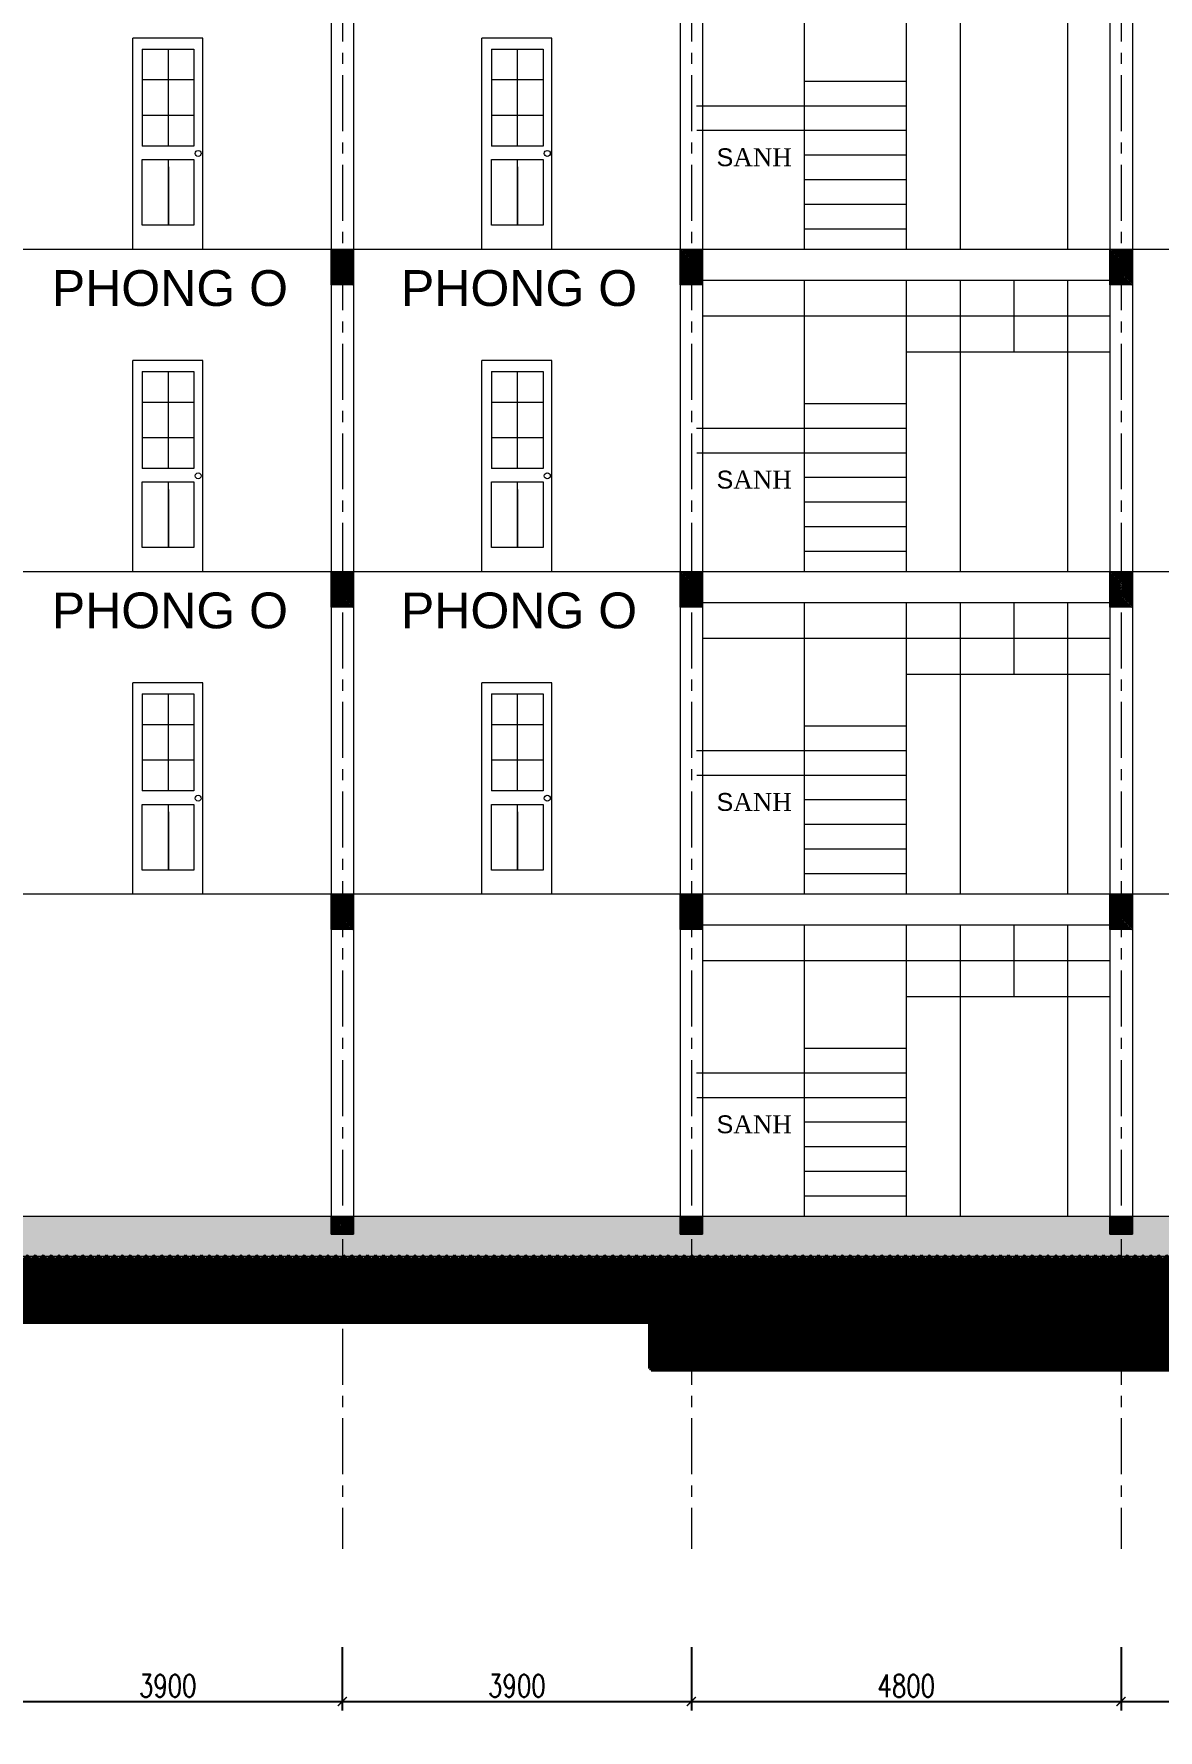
# Model space of a CAD drawing. Header units: millimetres. Extents: x 0 to 8478784, y 0 to 684185.
# Drawn here: x 4060857 to 4073415, y 427300 to 446242 of the extents above; entities that cross this region are included whole.
import ezdxf

# ---------------------------------------------------------------- set-up
doc = ezdxf.new("R2010")
doc.units = ezdxf.units.MM
doc.header["$LTSCALE"] = 5000
doc.header["$MEASUREMENT"] = 0
doc.header["$PDMODE"] = 1
doc.header["$PDSIZE"] = -2
doc.linetypes.add('CENTER', pattern=[2, 1.25, -0.25, 0.25, -0.25])
for name, color, linetype, lineweight in [('00-XM.Dim', 8, 'Continuous', 15), ('00-XMT.Axes', 22, 'CENTER', 15), ('02-XMT.Beams', 94, 'Continuous', 25), ('net thay', 7, 'Continuous', 15)]:
    doc.layers.add(name, color=color, linetype=linetype, lineweight=lineweight)
doc.styles.add('S1', font='VHARIAL.TTF', dxfattribs={"height": 200})
doc.styles.add('vnsimli 0.7', font='vnsimli.shx', dxfattribs={"width": 0.75})
doc.dimstyles.new('XMT 1-1-100', dxfattribs={"dimscale": 100, "dimtxt": 2.5, "dimasz": 1, "dimexe": 1, "dimexo": 0, "dimgap": 0.5, "dimtad": 1, "dimdec": 0, "dimzin": 0, "dimdsep": 46, "dimtxsty": 'vnsimli 0.7', "dimblk": 'ARCHTICK', "dimcen": 1.5, "dimdle": 1, "dimclrd": 8, "dimclre": 8, "dimclrt": 116, "dimadec": 0, "dimazin": 0, "dimtfac": 1, "dimtdec": 0, "dimtofl": 0, "dimtmove": 0, "dimatfit": 3, "dimfxl": 0.18, "dimtolj": 1, "dimtzin": 0, "dimarcsym": 0})

# ---------------------------------------------------------------- blocks, each defined once
blk = doc.blocks.new('_ArchTick')
at = {"color": 0, "linetype": 'ByBlock', "const_width": 0.15}
blk.add_lwpolyline([(-0.5, -0.5), (0.5, 0.5)], dxfattribs=at)
blk = doc.blocks.new('*D268')
at = {"layer": '00-XM.Dim', "color": 8, "linetype": 'Continuous', "lineweight": -2, "transparency": 16777216}
for p, q in [((4060402, 428225), (4060402, 427519)), ((4064302, 428225), (4064302, 427519)), ((4060302, 427619), (4064402, 427619))]:
    blk.add_line(p, q, dxfattribs=at)
at = {"layer": 'Defpoints', "color": 0, "linetype": 'Continuous', "lineweight": 100, "transparency": 16777216}
for p in [(4060402, 428225), (4064302, 428225), (4064302, 427619)]:
    blk.add_point(p, dxfattribs=at)
at = {"layer": '00-XM.Dim', "color": 8, "linetype": 'Continuous', "lineweight": -2, "transparency": 16777216, "xscale": 100, "yscale": 100, "zscale": 100, "rotation": 180}
blk.add_blockref('_ArchTick', (4060402, 427619), dxfattribs=at)
at = {"layer": '00-XM.Dim', "color": 8, "linetype": 'Continuous', "lineweight": -2, "transparency": 16777216, "xscale": 100, "yscale": 100, "zscale": 100}
blk.add_blockref('_ArchTick', (4064302, 427619), dxfattribs=at)
at = {"layer": '00-XM.Dim', "color": 116, "linetype": 'Continuous', "lineweight": 15, "transparency": 16777216, "insert": (4062352, 427794), "char_height": 250, "attachment_point": 5, "style": 'vnsimli 0.7'}
blk.add_mtext('\\A1;3900', dxfattribs=at)
blk = doc.blocks.new('*D269')
at = {"layer": '00-XM.Dim', "color": 8, "linetype": 'Continuous', "lineweight": -2, "transparency": 16777216}
for p, q in [((4064302, 428225), (4064302, 427519)), ((4068202, 428225), (4068202, 427519)), ((4064202, 427619), (4068302, 427619))]:
    blk.add_line(p, q, dxfattribs=at)
at = {"layer": 'Defpoints', "color": 0, "linetype": 'Continuous', "lineweight": 100, "transparency": 16777216}
for p in [(4064302, 428225), (4068202, 428225), (4068202, 427619)]:
    blk.add_point(p, dxfattribs=at)
at = {"layer": '00-XM.Dim', "color": 8, "linetype": 'Continuous', "lineweight": -2, "transparency": 16777216, "xscale": 100, "yscale": 100, "zscale": 100, "rotation": 180}
blk.add_blockref('_ArchTick', (4064302, 427619), dxfattribs=at)
at = {"layer": '00-XM.Dim', "color": 8, "linetype": 'Continuous', "lineweight": -2, "transparency": 16777216, "xscale": 100, "yscale": 100, "zscale": 100}
blk.add_blockref('_ArchTick', (4068202, 427619), dxfattribs=at)
at = {"layer": '00-XM.Dim', "color": 116, "linetype": 'Continuous', "lineweight": 15, "transparency": 16777216, "insert": (4066252, 427794), "char_height": 250, "attachment_point": 5, "style": 'vnsimli 0.7'}
blk.add_mtext('\\A1;3900', dxfattribs=at)
blk = doc.blocks.new('*D270')
at = {"layer": '00-XM.Dim', "color": 8, "linetype": 'Continuous', "lineweight": -2, "transparency": 16777216}
for p, q in [((4068202, 428225), (4068202, 427519)), ((4073002, 428225), (4073002, 427519)), ((4068102, 427619), (4073102, 427619))]:
    blk.add_line(p, q, dxfattribs=at)
at = {"layer": 'Defpoints', "color": 0, "linetype": 'Continuous', "lineweight": 100, "transparency": 16777216}
for p in [(4068202, 428225), (4073002, 428225), (4073002, 427619)]:
    blk.add_point(p, dxfattribs=at)
at = {"layer": '00-XM.Dim', "color": 8, "linetype": 'Continuous', "lineweight": -2, "transparency": 16777216, "xscale": 100, "yscale": 100, "zscale": 100, "rotation": 180}
blk.add_blockref('_ArchTick', (4068202, 427619), dxfattribs=at)
at = {"layer": '00-XM.Dim', "color": 8, "linetype": 'Continuous', "lineweight": -2, "transparency": 16777216, "xscale": 100, "yscale": 100, "zscale": 100}
blk.add_blockref('_ArchTick', (4073002, 427619), dxfattribs=at)
at = {"layer": '00-XM.Dim', "color": 116, "linetype": 'Continuous', "lineweight": 15, "transparency": 16777216, "insert": (4070602, 427794), "char_height": 250, "attachment_point": 5, "style": 'vnsimli 0.7'}
blk.add_mtext('\\A1;4800', dxfattribs=at)
blk = doc.blocks.new('*D271')
at = {"layer": '00-XM.Dim', "color": 8, "linetype": 'Continuous', "lineweight": -2, "transparency": 16777216}
for p, q in [((4073002, 428225), (4073002, 427519)), ((4076902, 428225), (4076902, 427519)), ((4072902, 427619), (4077002, 427619))]:
    blk.add_line(p, q, dxfattribs=at)
at = {"layer": 'Defpoints', "color": 0, "linetype": 'Continuous', "lineweight": 100, "transparency": 16777216}
for p in [(4073002, 428225), (4076902, 428225), (4076902, 427619)]:
    blk.add_point(p, dxfattribs=at)
at = {"layer": '00-XM.Dim', "color": 8, "linetype": 'Continuous', "lineweight": -2, "transparency": 16777216, "xscale": 100, "yscale": 100, "zscale": 100, "rotation": 180}
blk.add_blockref('_ArchTick', (4073002, 427619), dxfattribs=at)
at = {"layer": '00-XM.Dim', "color": 8, "linetype": 'Continuous', "lineweight": -2, "transparency": 16777216, "xscale": 100, "yscale": 100, "zscale": 100}
blk.add_blockref('_ArchTick', (4076902, 427619), dxfattribs=at)
at = {"layer": '00-XM.Dim', "color": 116, "linetype": 'Continuous', "lineweight": 15, "transparency": 16777216, "insert": (4074952, 427794), "char_height": 250, "attachment_point": 5, "style": 'vnsimli 0.7'}
blk.add_mtext('\\A1;3900', dxfattribs=at)

msp = doc.modelspace()

# ---------------------------------------------------------------- hatches: boundary and pattern name
at = {"layer": '02-XMT.Beams', "linetype": 'ByBlock', "lineweight": 15}
h = msp.add_hatch(dxfattribs=at)
h.set_pattern_fill('ANSI31', color=256, scale=100, style=0)
h.set_pattern_definition([(45, (2183620.454, 78208.525), (-8.838834765, 8.838834765), [])])
h.paths.add_polyline_path([(4064177.5, 443438.8), (4064177.5, 443838.8), (4064427.5, 443838.8), (4064427.5, 443438.8)])
h = msp.add_hatch(dxfattribs=at)
h.set_pattern_fill('ANSI31', color=256, scale=100, style=0)
h.set_pattern_definition([(45, (2187520.454, 78208.525), (-8.838834765, 8.838834765), [])])
h.paths.add_polyline_path([(4068077.5, 443438.8), (4068077.5, 443838.8), (4068327.5, 443838.8), (4068327.5, 443438.8)])
h = msp.add_hatch(dxfattribs=at)
h.set_pattern_fill('ANSI31', color=256, scale=100, style=0)
h.set_pattern_definition([(45, (2192320.454, 78208.525), (-8.838834765, 8.838834765), [])])
h.paths.add_polyline_path([(4072877.5, 443438.8), (4072877.5, 443838.8), (4073127.5, 443838.8), (4073127.5, 443438.8)])
h = msp.add_hatch(dxfattribs=at)
h.set_pattern_fill('ANSI31', color=256, scale=100, style=0)
h.set_pattern_definition([(45, (2183620.454, 74608.525), (-8.838834765, 8.838834765), [])])
h.paths.add_polyline_path([(4064177.5, 439838.8), (4064177.5, 440238.8), (4064427.5, 440238.8), (4064427.5, 439838.8)])
h = msp.add_hatch(dxfattribs=at)
h.set_pattern_fill('ANSI31', color=256, scale=100, style=0)
h.set_pattern_definition([(45, (2187520.454, 74608.525), (-8.838834765, 8.838834765), [])])
h.paths.add_polyline_path([(4068077.5, 439838.8), (4068077.5, 440238.8), (4068327.5, 440238.8), (4068327.5, 439838.8)])
h = msp.add_hatch(dxfattribs=at)
h.set_pattern_fill('ANSI31', color=256, scale=100, style=0)
h.set_pattern_definition([(45, (2192320.454, 74608.525), (-8.838834765, 8.838834765), [])])
h.paths.add_polyline_path([(4072877.5, 439838.8), (4072877.5, 440238.8), (4073127.5, 440238.8), (4073127.5, 439838.8)])
h = msp.add_hatch(dxfattribs=at)
h.set_pattern_fill('ANSI31', color=256, scale=100, style=0)
h.set_pattern_definition([(45, (2183620.454, 71008.525), (-8.838834765, 8.838834765), [])])
h.paths.add_polyline_path([(4064177.5, 436238.8), (4064177.5, 436638.8), (4064427.5, 436638.8), (4064427.5, 436238.8)])
h = msp.add_hatch(dxfattribs=at)
h.set_pattern_fill('ANSI31', color=256, scale=100, style=0)
h.set_pattern_definition([(45, (2187520.454, 71008.525), (-8.838834765, 8.838834765), [])])
h.paths.add_polyline_path([(4068077.5, 436238.8), (4068077.5, 436638.8), (4068327.5, 436638.8), (4068327.5, 436238.8)])
h = msp.add_hatch(dxfattribs=at)
h.set_pattern_fill('ANSI31', color=256, scale=100, style=0)
h.set_pattern_definition([(45, (2192320.454, 71008.525), (-8.838834765, 8.838834765), [])])
h.paths.add_polyline_path([(4072877.5, 436238.8), (4072877.5, 436638.8), (4073127.5, 436638.8), (4073127.5, 436238.8)])
at = {"layer": '02-XMT.Beams', "lineweight": 100}
h = msp.add_hatch(dxfattribs=at)
h.set_pattern_fill('AR-CONC', color=256, scale=25, style=0)
h.set_pattern_definition([(50, (-46092.5, -281251), (179.3150457, -15.688034), [18.75, -206.25]), (355, (-46092.5, -281251), (-34.687833, 188.0480334), [15, -165]), (100.4514, (-46077.56, -281252.3), (144.6273454, 172.3598855), [15.9350475, -175.285528]), (46.1842, (-46092.5, -281201), (266.810262, -41.379754), [28.125, -309.375]), (96.6356, (-46070.27, -281204.45), (233.665676, 243.529468), [23.902572, -262.92825]), (351.1842, (-46092.5, -281201), (233.665486, 243.52965), [22.5, -247.5]), (21, (-46067.5, -281213.5), (149.226763, -100.6547227), [18.75, -206.25]), (326, (-46067.5, -281213.5), (60.828833, 181.287511), [15, -165]), (71.4514, (-46055.06, -281221.89), (210.055657, 80.632624), [15.9350475, -175.285528]), (37.5, (-46092.5, -281251), (3.0399638, 83.2234635), [0, -163, 0, -167.5, 0, -165.625]), (7.5, (-46092.5, -281251), (65.7673844, 98.602928), [0, -95.5, 0, -159.25, 0, -63.125]), (327.5, (-46148.25, -281251), (133.455609, -5.6387179), [0, -62.5, 0, -195, 0, -258.75]), (317.5, (-46173.25, -281251), (145.7965423, 25.0262456), [0, -81.25, 0, -129.5, 0, -183.75])])
h.paths.add_polyline_path([(4028032.5, 432838.8), (4027907.5, 432838.8), (4027907.5, 433038.8), (4024257.5, 433038.8), (4024257.5, 432838.8), (4024132.5, 432838.8), (4024132.5, 432588.8), (4028032.5, 432588.8)])
h.paths.add_polyline_path([(4031807.5, 433038.8), (4028157.5, 433038.8), (4028157.5, 432838.8), (4028032.5, 432838.8), (4028032.5, 432588.8), (4031932.5, 432588.8), (4031932.5, 432838.8), (4031807.5, 432838.8)])
h.paths.add_polyline_path([(4036732.5, 432838.8), (4036607.5, 432838.8), (4036607.5, 433038.8), (4032057.5, 433038.8), (4032057.5, 432838.8), (4031932.5, 432838.8), (4031932.5, 432588.8), (4036732.5, 432588.8)])
h.paths.add_polyline_path([(4040632.5, 432838.8), (4040507.5, 432838.8), (4040507.5, 433038.8), (4036857.5, 433038.8), (4036857.5, 432838.8), (4036732.5, 432838.8), (4036732.5, 432588.8), (4040632.5, 432588.8)])
h.paths.add_polyline_path([(4044532.5, 432838.8), (4044407.5, 432838.8), (4044407.5, 433038.8), (4040757.5, 433038.8), (4040757.5, 432838.8), (4040632.5, 432838.8), (4040632.5, 432588.8), (4044532.5, 432588.8)])
h.paths.add_polyline_path([(4048432.5, 432838.8), (4048307.5, 432838.8), (4048307.5, 433038.8), (4044657.5, 433038.8), (4044657.5, 432838.8), (4044532.5, 432838.8), (4044532.5, 432588.8), (4048432.5, 432588.8)])
h.paths.add_polyline_path([(4052207.5, 433038.8), (4048557.5, 433038.8), (4048557.5, 432838.8), (4048432.5, 432838.8), (4048432.5, 432588.8), (4052332.5, 432588.8), (4052332.5, 432838.8), (4052207.5, 432838.8)])
h.paths.add_polyline_path([(4056377.5, 433038.8), (4052727.5, 433038.8), (4052727.5, 432838.8), (4052602.5, 432838.8), (4052602.5, 432588.8), (4056502.5, 432588.8), (4056502.5, 432838.8), (4056377.5, 432838.8)])
h.paths.add_polyline_path([(4060277.5, 433038.8), (4056627.5, 433038.8), (4056627.5, 432838.8), (4056502.5, 432838.8), (4056502.5, 432588.8), (4060402.5, 432588.8), (4060402.5, 432838.8), (4060277.5, 432838.8)])
h.paths.add_polyline_path([(4064302.5, 432838.8), (4064177.5, 432838.8), (4064177.5, 433038.8), (4060527.5, 433038.8), (4060527.5, 432838.8), (4060402.5, 432838.8), (4060402.5, 432588.8), (4064302.5, 432588.8)])
h.paths.add_polyline_path([(4068077.5, 433038.8), (4064427.5, 433038.8), (4064427.5, 432838.8), (4064302.5, 432838.8), (4064302.5, 432588.8), (4068202.5, 432588.8), (4068202.5, 432838.8), (4068077.5, 432838.8)])
h.paths.add_polyline_path([(4073002.5, 432838.8), (4072877.5, 432838.8), (4072877.5, 433038.8), (4068327.5, 433038.8), (4068327.5, 432838.8), (4068202.5, 432838.8), (4068202.5, 432588.8), (4073002.5, 432588.8)])
h.paths.add_polyline_path([(4076902.5, 432838.8), (4076777.5, 432838.8), (4076777.5, 433038.8), (4073127.5, 433038.8), (4073127.5, 432838.8), (4073002.5, 432838.8), (4073002.5, 432588.8), (4076902.5, 432588.8)])
h.paths.add_polyline_path([(4080802.5, 432838.8), (4080677.5, 432838.8), (4080677.5, 433038.8), (4077027.5, 433038.8), (4077027.5, 432838.8), (4076902.5, 432838.8), (4076902.5, 432588.8), (4080802.5, 432588.8)])
at = {"layer": '02-XMT.Beams', "linetype": 'ByBlock', "lineweight": 15}
h = msp.add_hatch(dxfattribs=at)
h.set_pattern_fill('ANSI31', color=256, scale=100, style=0)
h.set_pattern_definition([(45, (2183608.208, 70276.688), (-8.838834765, 8.838834765), [])])
h.paths.add_polyline_path([(4064177.5, 432838.8), (4064177.5, 433038.8), (4064427.5, 433038.8), (4064427.5, 432838.8)])
h = msp.add_hatch(dxfattribs=at)
h.set_pattern_fill('ANSI31', color=256, scale=100, style=0)
h.set_pattern_definition([(45, (2187508.208, 70276.688), (-8.838834765, 8.838834765), [])])
h.paths.add_polyline_path([(4068077.5, 432838.8), (4068077.5, 433038.8), (4068327.5, 433038.8), (4068327.5, 432838.8)])
h = msp.add_hatch(dxfattribs=at)
h.set_pattern_fill('ANSI31', color=256, scale=100, style=0)
h.set_pattern_definition([(45, (2192308.208, 70276.688), (-8.838834765, 8.838834765), [])])
h.paths.add_polyline_path([(4072877.5, 432838.8), (4072877.5, 433038.8), (4073127.5, 433038.8), (4073127.5, 432838.8)])
at = {"layer": '02-XMT.Beams', "lineweight": 100}
h = msp.add_hatch(dxfattribs=at)
h.set_pattern_fill('ANSI37', color=256, scale=500, style=0)
h.set_pattern_definition([(45, (-46092.5, -281251), (-44.1941738, 44.1941738), []), (135, (-46092.5, -281251), (-44.1941738, -44.1941738), [])])
h.paths.add_polyline_path([(4024132.5, 432588.8), (4024007.5, 432588.8), (4023214, 432588.8), (4023214, 431864.5), (4024132.5, 431864.5)])
h.paths.add_polyline_path([(4028032.5, 432588.8), (4024132.5, 432588.8), (4024132.5, 431864.5), (4028032.5, 431864.5)])
h.paths.add_polyline_path([(4031932.5, 432588.8), (4028032.5, 432588.8), (4028032.5, 431864.5), (4031543.5, 431864.5), (4031543.5, 431309), (4031932.5, 431309)])
h.paths.add_polyline_path([(4036732.5, 432588.8), (4031932.5, 432588.8), (4031932.5, 431309), (4036732.5, 431309)])
h.paths.add_polyline_path([(4040632.5, 432588.8), (4036732.5, 432588.8), (4036732.5, 431309), (4037495.5, 431309), (4037495.5, 431869.5), (4040632.5, 431869.5)])
h.paths.add_polyline_path([(4044532.5, 432588.8), (4040632.5, 432588.8), (4040632.5, 431869.5), (4044532.5, 431869.5)])
h.paths.add_polyline_path([(4048432.5, 432588.8), (4044532.5, 432588.8), (4044532.5, 431869.5), (4048432.5, 431869.5)])
h.paths.add_polyline_path([(4052332.5, 432588.8), (4048432.5, 432588.8), (4048432.5, 431869.5), (4052332.5, 431869.5)])
h.paths.add_polyline_path([(4056502.5, 432588.8), (4052602.5, 432588.8), (4052602.5, 431869.5), (4056502.5, 431869.5)])
h.paths.add_polyline_path([(4060402.5, 432588.8), (4056502.5, 432588.8), (4056502.5, 431869.5), (4060402.5, 431869.5)])
h.paths.add_polyline_path([(4064302.5, 432588.8), (4060402.5, 432588.8), (4060402.5, 431869.5), (4064302.5, 431869.5)])
h.paths.add_polyline_path([(4068202.5, 432588.8), (4064302.5, 432588.8), (4064302.5, 431869.5), (4067752.5, 431869.5), (4067752.5, 431338), (4068202.5, 431338)])
h.paths.add_polyline_path([(4073002.5, 432588.8), (4068202.5, 432588.8), (4068202.5, 431338), (4073002.5, 431338)])
h.paths.add_polyline_path([(4076902.5, 432588.8), (4073002.5, 432588.8), (4073002.5, 431338), (4073791, 431338), (4073791, 431908.5), (4076902.5, 431908.5)])
h.paths.add_polyline_path([(4080802.5, 432588.8), (4076902.5, 432588.8), (4076902.5, 431908.5), (4080802.5, 431908.5)])
h.paths.add_polyline_path([(4081724, 432589.5), (4080927.5, 432589.5), (4080927.5, 432588.8), (4080802.5, 432588.8), (4080802.5, 431908.5), (4081724, 431908.5)])

# ---------------------------------------------------------------- linework, layer by layer
at = {"layer": '00-XMT.Axes', "color": 8, "linetype": 'CENTER', "lineweight": 15, "ltscale": 0.1}
for p, q in [((4064302.5, 466781.4), (4064302.5, 429323.8)), ((4068202.5, 466781.4), (4068202.5, 429323.8)), ((4073002.5, 466781.4), (4073002.5, 429323.8)), ((4021614.5, 443838.8), (4081372.8, 443838.8)), ((4021614.5, 440238.8), (4081372.8, 440238.8)), ((4021614.5, 436638.8), (4081372.8, 436638.8)), ((4021614.5, 433038.8), (4081372.8, 433038.8))]:
    msp.add_line(p, q, dxfattribs=at)
at = {"layer": '02-XMT.Beams', "linetype": 'ByBlock', "lineweight": 15}
for p, q in [((4064177.5, 461888.8), (4064177.5, 433038.8)), ((4064427.5, 461888.8), (4064427.5, 433038.8)), ((4068077.5, 461888.8), (4068077.5, 433038.8)), ((4068327.5, 461888.8), (4068327.5, 433038.8)), ((4072877.5, 461888.8), (4072877.5, 433038.8)), ((4073127.5, 461888.8), (4073127.5, 433038.8)), ((4069465, 443838.8), (4069465, 447088.8)), ((4070602.5, 447088.8), (4070602.5, 443838.8)), ((4071202.5, 447088.8), (4071202.5, 443838.8)), ((4072402.5, 447088.8), (4072402.5, 443838.8)), ((4061962.5, 443838.8), (4061962.5, 446195.5)), ((4062742.5, 446195.5), (4061962.5, 446195.5)), ((4062742.5, 443838.8), (4062742.5, 446195.5)), ((4065862.5, 443838.8), (4065862.5, 446195.5)), ((4066642.5, 446195.5), (4065862.5, 446195.5)), ((4066642.5, 443838.8), (4066642.5, 446195.5)), ((4062067.1, 446070.6), (4062644.6, 446070.6)), ((4062067.1, 446070.6), (4062067.1, 444988.6)), ((4062359.8, 444988.6), (4062359.8, 446070.6)), ((4062644.6, 446070.6), (4062644.6, 444988.6)), ((4065967.1, 446070.6), (4066544.6, 446070.6)), ((4065967.1, 446070.6), (4065967.1, 444988.6)), ((4066259.8, 444988.6), (4066259.8, 446070.6)), ((4066544.6, 446070.6), (4066544.6, 444988.6)), ((4062067.1, 445731.4), (4062644.6, 445731.4)), ((4065967.1, 445731.4), (4066544.6, 445731.4)), ((4070602.5, 445711.2), (4069465, 445711.2)), ((4069465, 445436.6), (4068258.8, 445436.6)), ((4070602.5, 445436.6), (4069465, 445436.6)), ((4062067.1, 445334), (4062644.6, 445334)), ((4065967.1, 445334), (4066544.6, 445334)), ((4069465, 445161.9), (4068260.8, 445161.9)), ((4070602.5, 445161.9), (4069465, 445161.9)), ((4062644.6, 444988.6), (4062067.1, 444988.6)), ((4066544.6, 444988.6), (4065967.1, 444988.6)), ((4062067.1, 444838.3), (4062644.6, 444838.3)), ((4062067.1, 444104.9), (4062067.1, 444838.3)), ((4062359.8, 444104.9), (4062359.8, 444838.3)), ((4062644.6, 444838.3), (4062644.6, 444104.9)), ((4065967.1, 444838.3), (4066544.6, 444838.3)), ((4065967.1, 444104.9), (4065967.1, 444838.3)), ((4066259.8, 444104.9), (4066259.8, 444838.3)), ((4066544.6, 444838.3), (4066544.6, 444104.9)), ((4070602.5, 444887.3), (4069465, 444887.3)), ((4062359.8, 444756.1), (4062359.8, 444104.9)), ((4066259.8, 444756.1), (4066259.8, 444104.9)), ((4070602.5, 444612.7), (4069465, 444612.7)), ((4070602.5, 444338), (4069465, 444338)), ((4062644.6, 444104.9), (4062067.1, 444104.9)), ((4066544.6, 444104.9), (4065967.1, 444104.9)), ((4070602.5, 444063.4), (4069465, 444063.4)), ((4024007.5, 443838.8), (4080927.5, 443838.8)), ((4024007.5, 443838.8), (4080927.5, 443838.8)), ((4064177.5, 443838.8), (4064427.5, 443838.8)), ((4064177.5, 443438.8), (4064177.5, 443838.8)), ((4064427.5, 443838.8), (4064427.5, 443438.8)), ((4068077.5, 443838.8), (4068327.5, 443838.8)), ((4068077.5, 443438.8), (4068077.5, 443838.8)), ((4068327.5, 443838.8), (4068327.5, 443438.8)), ((4072877.5, 443838.8), (4073127.5, 443838.8)), ((4072877.5, 443438.8), (4072877.5, 443838.8)), ((4073127.5, 443838.8), (4073127.5, 443438.8)), ((4072877.5, 443488.8), (4068327.5, 443488.8)), ((4072877.5, 443488.8), (4068327.5, 443488.8)), ((4072877.5, 443488.8), (4068327.5, 443488.8)), ((4069465, 440238.8), (4069465, 443488.8)), ((4070602.5, 443488.8), (4070602.5, 440238.8)), ((4071202.5, 443488.8), (4071202.5, 440238.8)), ((4071802.5, 443488.8), (4071802.5, 442688.8)), ((4072402.5, 443488.8), (4072402.5, 440238.8)), ((4064427.5, 443438.8), (4064177.5, 443438.8)), ((4068327.5, 443438.8), (4068077.5, 443438.8)), ((4073127.5, 443438.8), (4072877.5, 443438.8)), ((4072877.5, 443088.8), (4068327.5, 443088.8)), ((4072877.5, 443088.8), (4070602.5, 443088.8)), ((4072877.5, 442688.8), (4070602.5, 442688.8)), ((4061962.5, 440238.8), (4061962.5, 442595.5)), ((4062742.5, 442595.5), (4061962.5, 442595.5)), ((4062742.5, 440238.8), (4062742.5, 442595.5)), ((4065862.5, 440238.8), (4065862.5, 442595.5)), ((4066642.5, 442595.5), (4065862.5, 442595.5)), ((4066642.5, 440238.8), (4066642.5, 442595.5)), ((4062067.1, 442470.6), (4062644.6, 442470.6)), ((4062067.1, 442470.6), (4062067.1, 441388.6)), ((4062359.8, 441388.6), (4062359.8, 442470.6)), ((4062644.6, 442470.6), (4062644.6, 441388.6)), ((4065967.1, 442470.6), (4066544.6, 442470.6)), ((4065967.1, 442470.6), (4065967.1, 441388.6)), ((4066259.8, 441388.6), (4066259.8, 442470.6)), ((4066544.6, 442470.6), (4066544.6, 441388.6)), ((4062067.1, 442131.4), (4062644.6, 442131.4)), ((4065967.1, 442131.4), (4066544.6, 442131.4)), ((4070602.5, 442111.2), (4069465, 442111.2)), ((4069465, 441836.6), (4068258.8, 441836.6)), ((4070602.5, 441836.6), (4069465, 441836.6)), ((4062067.1, 441734), (4062644.6, 441734)), ((4065967.1, 441734), (4066544.6, 441734)), ((4069465, 441561.9), (4068260.8, 441561.9)), ((4070602.5, 441561.9), (4069465, 441561.9)), ((4062644.6, 441388.6), (4062067.1, 441388.6)), ((4066544.6, 441388.6), (4065967.1, 441388.6)), ((4062067.1, 441238.3), (4062644.6, 441238.3)), ((4062067.1, 440504.9), (4062067.1, 441238.3)), ((4062359.8, 440504.9), (4062359.8, 441238.3)), ((4062644.6, 441238.3), (4062644.6, 440504.9)), ((4065967.1, 441238.3), (4066544.6, 441238.3)), ((4065967.1, 440504.9), (4065967.1, 441238.3)), ((4066259.8, 440504.9), (4066259.8, 441238.3)), ((4066544.6, 441238.3), (4066544.6, 440504.9)), ((4070602.5, 441287.3), (4069465, 441287.3)), ((4062359.8, 441156.1), (4062359.8, 440504.9)), ((4066259.8, 441156.1), (4066259.8, 440504.9)), ((4070602.5, 441012.7), (4069465, 441012.7)), ((4070602.5, 440738), (4069465, 440738)), ((4062644.6, 440504.9), (4062067.1, 440504.9)), ((4066544.6, 440504.9), (4065967.1, 440504.9)), ((4070602.5, 440463.4), (4069465, 440463.4)), ((4024007.5, 440238.8), (4080927.5, 440238.8)), ((4024007.5, 440238.8), (4080927.5, 440238.8)), ((4064177.5, 440238.8), (4064427.5, 440238.8)), ((4064177.5, 439838.8), (4064177.5, 440238.8)), ((4064427.5, 440238.8), (4064427.5, 439838.8)), ((4068077.5, 440238.8), (4068327.5, 440238.8)), ((4068077.5, 439838.8), (4068077.5, 440238.8)), ((4068327.5, 440238.8), (4068327.5, 439838.8)), ((4072877.5, 440238.8), (4073127.5, 440238.8)), ((4072877.5, 439838.8), (4072877.5, 440238.8)), ((4073127.5, 440238.8), (4073127.5, 439838.8)), ((4072877.5, 439888.8), (4068327.5, 439888.8)), ((4072877.5, 439888.8), (4068327.5, 439888.8)), ((4072877.5, 439888.8), (4068327.5, 439888.8)), ((4069465, 436638.8), (4069465, 439888.8)), ((4070602.5, 439888.8), (4070602.5, 436638.8)), ((4071202.5, 439888.8), (4071202.5, 436638.8)), ((4071802.5, 439888.8), (4071802.5, 439088.8)), ((4072402.5, 439888.8), (4072402.5, 436638.8)), ((4064427.5, 439838.8), (4064177.5, 439838.8)), ((4068327.5, 439838.8), (4068077.5, 439838.8)), ((4073127.5, 439838.8), (4072877.5, 439838.8)), ((4072877.5, 439488.8), (4068327.5, 439488.8)), ((4072877.5, 439488.8), (4070602.5, 439488.8)), ((4072877.5, 439088.8), (4070602.5, 439088.8)), ((4061962.5, 436638.8), (4061962.5, 438995.5)), ((4062742.5, 438995.5), (4061962.5, 438995.5)), ((4062742.5, 436638.8), (4062742.5, 438995.5)), ((4065862.5, 436638.8), (4065862.5, 438995.5)), ((4066642.5, 438995.5), (4065862.5, 438995.5)), ((4066642.5, 436638.8), (4066642.5, 438995.5)), ((4062067.1, 438870.6), (4062644.6, 438870.6)), ((4062067.1, 438870.6), (4062067.1, 437788.6)), ((4062359.8, 437788.6), (4062359.8, 438870.6)), ((4062644.6, 438870.6), (4062644.6, 437788.6)), ((4065967.1, 438870.6), (4066544.6, 438870.6)), ((4065967.1, 438870.6), (4065967.1, 437788.6)), ((4066259.8, 437788.6), (4066259.8, 438870.6)), ((4066544.6, 438870.6), (4066544.6, 437788.6)), ((4062067.1, 438531.4), (4062644.6, 438531.4)), ((4065967.1, 438531.4), (4066544.6, 438531.4)), ((4070602.5, 438511.2), (4069465, 438511.2)), ((4069465, 438236.6), (4068258.8, 438236.6)), ((4070602.5, 438236.6), (4069465, 438236.6)), ((4062067.1, 438134), (4062644.6, 438134)), ((4065967.1, 438134), (4066544.6, 438134)), ((4069465, 437961.9), (4068260.8, 437961.9)), ((4070602.5, 437961.9), (4069465, 437961.9)), ((4062644.6, 437788.6), (4062067.1, 437788.6)), ((4066544.6, 437788.6), (4065967.1, 437788.6)), ((4062067.1, 437638.3), (4062644.6, 437638.3)), ((4062067.1, 436904.9), (4062067.1, 437638.3)), ((4062359.8, 436904.9), (4062359.8, 437638.3)), ((4062644.6, 437638.3), (4062644.6, 436904.9)), ((4065967.1, 437638.3), (4066544.6, 437638.3)), ((4065967.1, 436904.9), (4065967.1, 437638.3)), ((4066259.8, 436904.9), (4066259.8, 437638.3)), ((4066544.6, 437638.3), (4066544.6, 436904.9)), ((4070602.5, 437687.3), (4069465, 437687.3)), ((4062359.8, 437556.1), (4062359.8, 436904.9)), ((4066259.8, 437556.1), (4066259.8, 436904.9)), ((4070602.5, 437412.7), (4069465, 437412.7)), ((4070602.5, 437138), (4069465, 437138)), ((4062644.6, 436904.9), (4062067.1, 436904.9)), ((4066544.6, 436904.9), (4065967.1, 436904.9)), ((4070602.5, 436863.4), (4069465, 436863.4)), ((4024007.5, 436638.8), (4080927.5, 436638.8)), ((4024007.5, 436638.8), (4080927.5, 436638.8)), ((4064177.5, 436638.8), (4064427.5, 436638.8)), ((4064177.5, 436238.8), (4064177.5, 436638.8)), ((4064427.5, 436638.8), (4064427.5, 436238.8)), ((4068077.5, 436638.8), (4068327.5, 436638.8)), ((4068077.5, 436238.8), (4068077.5, 436638.8)), ((4068327.5, 436638.8), (4068327.5, 436238.8)), ((4072877.5, 436638.8), (4073127.5, 436638.8)), ((4072877.5, 436238.8), (4072877.5, 436638.8)), ((4073127.5, 436638.8), (4073127.5, 436238.8)), ((4072877.5, 436288.8), (4068327.5, 436288.8)), ((4072877.5, 436288.8), (4068327.5, 436288.8)), ((4072877.5, 436288.8), (4068327.5, 436288.8)), ((4069465, 433038.8), (4069465, 436288.8)), ((4070602.5, 436288.8), (4070602.5, 433038.8)), ((4071202.5, 436288.8), (4071202.5, 433038.8)), ((4071802.5, 436288.8), (4071802.5, 435488.8)), ((4072402.5, 436288.8), (4072402.5, 433038.8)), ((4064427.5, 436238.8), (4064177.5, 436238.8)), ((4068327.5, 436238.8), (4068077.5, 436238.8)), ((4073127.5, 436238.8), (4072877.5, 436238.8)), ((4072877.5, 435888.8), (4068327.5, 435888.8)), ((4072877.5, 435888.8), (4070602.5, 435888.8)), ((4072877.5, 435488.8), (4070602.5, 435488.8)), ((4070602.5, 434911.2), (4069465, 434911.2)), ((4069465, 434636.6), (4068258.8, 434636.6)), ((4070602.5, 434636.6), (4069465, 434636.6)), ((4069465, 434361.9), (4068260.8, 434361.9)), ((4070602.5, 434361.9), (4069465, 434361.9)), ((4070602.5, 434087.3), (4069465, 434087.3)), ((4070602.5, 433812.7), (4069465, 433812.7)), ((4070602.5, 433538), (4069465, 433538)), ((4070602.5, 433263.4), (4069465, 433263.4)), ((4024007.5, 433038.8), (4080927.5, 433038.8)), ((4024007.5, 433038.8), (4080927.5, 433038.8)), ((4064177.5, 433038.8), (4064427.5, 433038.8)), ((4064177.5, 432838.8), (4064177.5, 433038.8)), ((4064427.5, 433038.8), (4064427.5, 432838.8)), ((4068077.5, 433038.8), (4068327.5, 433038.8)), ((4068077.5, 432838.8), (4068077.5, 433038.8)), ((4068327.5, 433038.8), (4068327.5, 432838.8)), ((4072877.5, 433038.8), (4073127.5, 433038.8)), ((4072877.5, 432838.8), (4072877.5, 433038.8)), ((4073127.5, 433038.8), (4073127.5, 432838.8)), ((4064427.5, 432838.8), (4064177.5, 432838.8)), ((4064177.5, 432838.8), (4064427.5, 432838.8)), ((4068327.5, 432838.8), (4068077.5, 432838.8)), ((4068077.5, 432838.8), (4068327.5, 432838.8)), ((4073127.5, 432838.8), (4072877.5, 432838.8)), ((4072877.5, 432838.8), (4073127.5, 432838.8)), ((4080927.5, 432588.8), (4024007.5, 432588.8))]:
    msp.add_line(p, q, dxfattribs=at)
at = {"layer": '02-XMT.Beams', "lineweight": 100}
for p, q in [((4037495.5, 431869.5), (4067752.5, 431869.5)), ((4067752.5, 431869.5), (4067752.5, 431338)), ((4067752.5, 431338), (4073791, 431338))]:
    msp.add_line(p, q, dxfattribs=at)
at = {"layer": '02-XMT.Beams', "linetype": 'ByBlock', "lineweight": 15}
for centre in [(4062691.9, 444907), (4066591.9, 444907), (4062691.9, 441307), (4066591.9, 441307), (4062691.9, 437707), (4066591.9, 437707)]:
    msp.add_circle(centre, 33.9, dxfattribs=at)
at = {"layer": 'net thay', "linetype": 'CENTER', "lineweight": 15}
msp.add_circle((3911642, 421190.5), 262994, dxfattribs=at)

# ---------------------------------------------------------------- texts
at = {"layer": '02-XMT.Beams', "linetype": 'ByBlock', "lineweight": 15, "style": 'S1'}
for s, insert, char_height, width, attachment_point in [('s{\\Fvntimeh|c0;anh}', (4069323.9, 444964.9), 200, 878.872, 3), ('phong o', (4061057, 443603.9), 400, 2682.412, 1), ('phong o', (4064957, 443603.9), 400, 2682.412, 1), ('s{\\Fvntimeh|c0;anh}', (4069323.9, 441364.9), 200, 878.872, 3), ('phong o', (4061057, 440003.9), 400, 2682.412, 1), ('phong o', (4064957, 440003.9), 400, 2682.412, 1), ('s{\\Fvntimeh|c0;anh}', (4069323.9, 437764.9), 200, 878.872, 3), ('s{\\Fvntimeh|c0;anh}', (4069323.9, 434164.9), 200, 878.872, 3)]:
    msp.add_mtext(s, dxfattribs=dict(at, insert=insert, char_height=char_height, width=width, attachment_point=attachment_point))

# ---------------------------------------------------------------- dimensions: what is measured, and where the dimension line sits
at = {"layer": '00-XM.Dim', "linetype": 'Continuous', "lineweight": 15}
for base, p1, p2, picture, middle in [((4064302.5, 427619.3), (4060402.5, 428225.4), (4064302.5, 428225.4), '*D268', (4062352.5, 427794.3)), ((4068202.5, 427619.3), (4064302.5, 428225.4), (4068202.5, 428225.4), '*D269', (4066252.5, 427794.3)), ((4073002.5, 427619.3), (4068202.5, 428225.4), (4073002.5, 428225.4), '*D270', (4070602.5, 427794.3)), ((4076902.5, 427619.3), (4073002.5, 428225.4), (4076902.5, 428225.4), '*D271', (4074952.5, 427794.3))]:
    dim = msp.add_linear_dim(base=base, p1=p1, p2=p2, dimstyle='XMT 1-1-100', dxfattribs=at)
    dim.commit()
    dim.dimension.update_dxf_attribs({"geometry": picture, "text_midpoint": middle})

doc.saveas('drawing.dxf')
